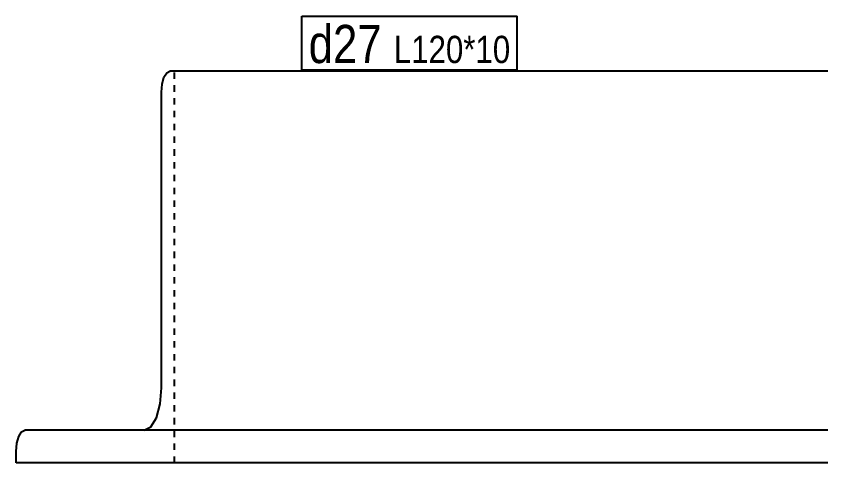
# Model space of a CAD drawing. Header units: millimetres. Extents: x 11 to 17060, y 6 to 301.
# Drawn here: x 10.5 to 259, y 87.7 to 224.5 of the extents above; entities that cross this region are included whole.
import ezdxf

# ---------------------------------------------------------------- set-up
doc = ezdxf.new("R2010")
doc.units = ezdxf.units.MM
doc.linetypes.add('DXK_LINE_DOT2', pattern=[3.9198, 1.9599, -1.9599])
doc.layers.add('STÅL', color=7, linetype='Continuous')
doc.layers.add('TEKST', color=7, linetype='Continuous')
doc.styles.add('Arial Narrow', font='ARIALN.TTF', dxfattribs={"height": 0.2})

msp = doc.modelspace()

# ---------------------------------------------------------------- linework, layer by layer
at = {"layer": 'STÅL', "color": 2, "linetype": 'Continuous'}
for p, q in [((55.71, 205.81), (56.57, 207.22)), ((56.57, 207.22), (57.57, 207.72)), ((258.99, 207.72), (57.57, 207.72)), ((55.14, 203.71), (55.71, 205.81)), ((54.94, 201.22), (55.14, 203.71)), ((54.94, 110.72), (54.94, 201.22)), ((54.54, 105.74), (54.94, 110.72)), ((53.41, 101.53), (54.54, 105.74)), ((51.7, 98.71), (53.41, 101.53)), ((11.27, 95.81), (12.12, 97.22)), ((12.12, 97.22), (13.13, 97.72)), ((258.99, 97.72), (13.13, 97.72)), ((49.69, 97.72), (51.7, 98.71)), ((10.7, 93.71), (11.27, 95.81)), ((10.5, 91.22), (10.7, 93.71)), ((10.5, 87.72), (10.5, 91.22)), ((258.99, 87.72), (10.5, 87.72))]:
    msp.add_line(p, q, dxfattribs=at)
at = {"layer": 'STÅL', "color": 7, "linetype": 'DXK_LINE_DOT2'}
msp.add_line((58.99, 87.72), (58.99, 207.72), dxfattribs=at)
at = {"layer": 'TEKST', "color": 7, "linetype": 'Continuous'}
for p, q in [((97.94, 224.52), (163.93, 224.52)), ((97.94, 208.07), (97.94, 224.52)), ((163.93, 208.07), (163.93, 224.52)), ((97.94, 208.07), (163.93, 208.07))]:
    msp.add_line(p, q, dxfattribs=at)

# ---------------------------------------------------------------- wipeouts: each hides what was drawn before it
at = {"color": 0}
for points in [[(122.44, 210.17), (122.44, 222.42), (100.04, 222.42), (100.04, 210.17)], [(161.83, 210.17), (161.83, 218.92), (126.11, 218.92), (126.11, 210.17)]]:
    msp.add_wipeout(points, dxfattribs=at).dxf.layer = 'TEKST'

# ---------------------------------------------------------------- next in the draw order: wipeouts: each hides what was drawn before it
for points in [[(122.44, 210.17), (122.44, 222.42), (100.04, 222.42), (100.04, 210.17)], [(161.83, 210.17), (161.83, 218.92), (126.11, 218.92), (126.11, 210.17)]]:
    msp.add_wipeout(points, dxfattribs=at).dxf.layer = 'TEKST'

# ---------------------------------------------------------------- next in the draw order: texts
at = {"layer": 'TEKST', "color": 3, "style": 'Arial Narrow'}
for s, height, p in [('d27', 11.692, (100.04, 210.17)), ('L120*10', 8.351, (126.11, 210.17))]:
    msp.add_text(s, height=height, dxfattribs=at).set_placement(p)

doc.saveas('drawing.dxf')
